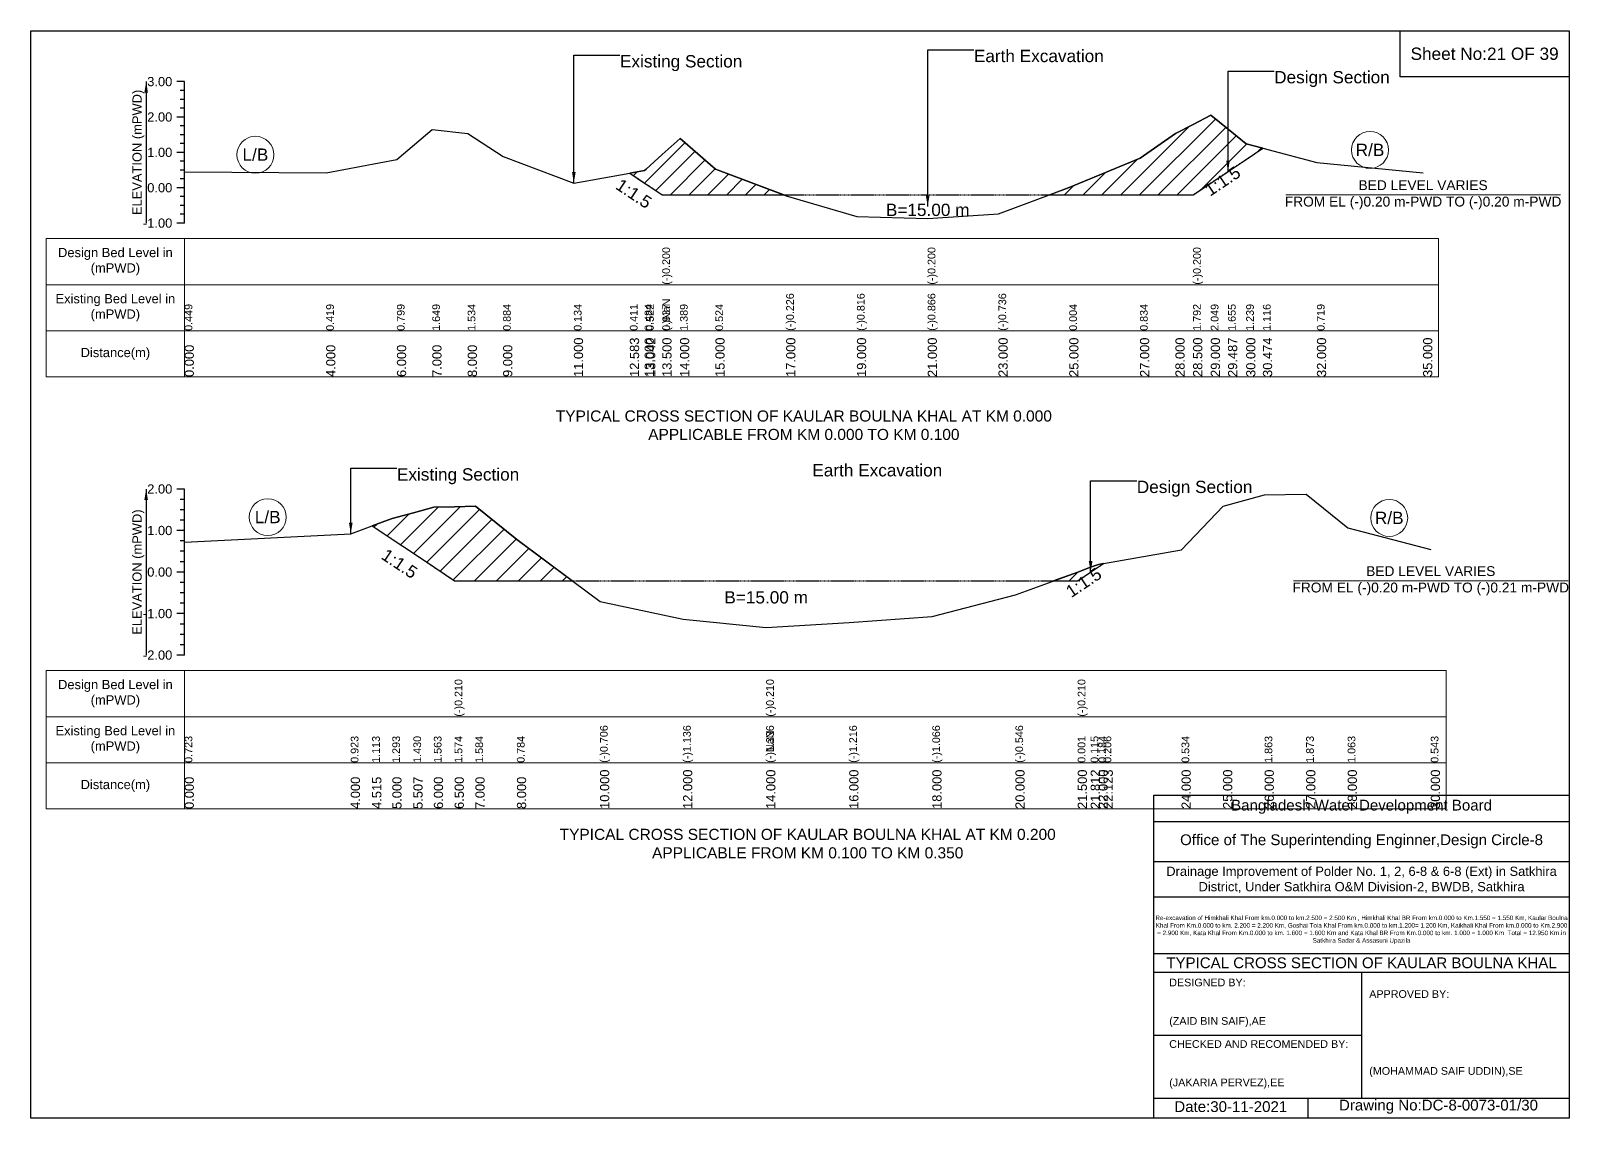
# Model space of a CAD drawing. Header units: inches. Extents: x 93000 to 486000, y -4242 to 0.
# Drawn here: x 300000 to 306000, y -4242 to 0 of the extents above; entities that cross this region are included whole.
import ezdxf

# ---------------------------------------------------------------- set-up
doc = ezdxf.new("R2010")
doc.units = ezdxf.units.IN
doc.header["$LTSCALE"] = 7
doc.header["$MEASUREMENT"] = 0
doc.linetypes.add('DASHED', pattern=[0.75, 0.5, -0.25])
for name, color, linetype, lineweight in [('Cross section Data Border', 7, 'Continuous', 9), ('Cross Section Labels', 7, 'Continuous', 9), ('Design_Bed_Level for Xsection', 7, 'DASHED', 25), ('Existing_Bed_Level for Xsection', 7, 'Continuous', 25), ('Long Section Labels', 7, 'Continuous', 9)]:
    doc.layers.add(name, color=color, linetype=linetype, lineweight=lineweight)
doc.styles.get("Standard").update_dxf_attribs({"font": 'arial.ttf'})
doc.dimstyles.get("Standard").update_dxf_attribs({"dimtxt": 0.18, "dimasz": 0.18, "dimexe": 0.18, "dimexo": 0.0625, "dimgap": 0.09, "dimtad": 0, "dimtih": 1, "dimtoh": 1, "dimdec": 4, "dimzin": 0, "dimdsep": 46, "dimtxsty": 'Standard', "dimcen": 0.09, "dimadec": 0, "dimazin": 0, "dimtfac": 1, "dimtdec": 4, "dimtofl": 0, "dimtmove": 0, "dimatfit": 3, "dimfxl": 1, "dimtolj": 1, "dimtzin": 0, "dimarcsym": 0})

msp = doc.modelspace()

# ---------------------------------------------------------------- hatches: boundary and pattern name
at = {"layer": 'Existing_Bed_Level for Xsection'}
h = msp.add_hatch(dxfattribs=at)
h.set_pattern_fill('ANSI31', color=256, scale=414, style=0)
h.paths.add_polyline_path([(303973.9, -640.1), (304050, -640.1), (304326, -640.1), (304464, -640.1), (304533, -640.1), (304602, -594.1), (304669.2, -549.3), (304740, -502.1), (304805.4, -458.5), (304740, -441.5), (304669.2, -384.2), (304602, -329.7), (304533, -365.3), (304464, -400.8), (304326, -497.4), (304050, -611.9)])
h = msp.add_hatch(dxfattribs=at)
h.set_pattern_fill('ANSI31', color=256, scale=414, style=0)
h.paths.add_polyline_path([(302336.5, -555.8), (302394, -594.1), (302399.8, -597.9), (302463, -640.1), (302532, -640.1), (302670, -640.1), (302936.4, -640.1), (302670, -540.2), (302532, -420.8), (302463, -483.3), (302399.8, -540.5), (302394, -545.7)])
h = msp.add_hatch(dxfattribs=at)
h.set_pattern_fill('ANSI31', color=256, scale=486, style=0)
h.paths.add_polyline_path([(301331.4, -1931.2), (301410, -1983.6), (301492.2, -2038.4), (301572, -2091.6), (301653, -2145.6), (301734, -2145.6), (301896, -2145.6), (302112.1, -2145.6), (301896, -1984.6), (301734, -1855), (301653, -1856.7), (301572, -1858.4), (301492.2, -1879.9), (301410, -1902.1)])
h = msp.add_hatch(dxfattribs=at)
h.set_pattern_fill('ANSI31', color=256, scale=486, style=0)
h.paths.add_polyline_path([(303989.1, -2145.6), (304083, -2145.6), (304133.5, -2111.9), (304164, -2091.6), (304184, -2078.3), (304164, -2081.8), (304133.5, -2092.9), (304083, -2111.3)])

# ---------------------------------------------------------------- linework, layer by layer
for points in [[(300000, 0), (306000, 0), (306000, -4242), (300000, -4242)], [(305340, 0), (306000, 0), (306000, -180), (305340, -180)]]:
    msp.add_lwpolyline(points, close=True)
for points in [[(304380, -4242), (304380, -2982), (306000, -2982)], [(304380, -3084), (306000, -3084)], [(304380, -3240), (306000, -3240)], [(304380, -3378), (306000, -3378)], [(304380, -3600), (306000, -3600)], [(304380, -3672), (306000, -3672)], [(305190, -3672), (305190, -4164)], [(304380, -3918), (305190, -3918)], [(304380, -4164), (306000, -4164)], [(304980, -4164), (304980, -4242)]]:
    msp.add_lwpolyline(points)
at = {"layer": 'Cross section Data Border'}
for points in [[(300060, -810.5), (305490, -810.5), (305490, -1350.5), (300060, -1350.5)], [(300060, -2495.6), (305520, -2495.6), (305520, -3035.6), (300060, -3035.6)]]:
    msp.add_lwpolyline(points, close=True, dxfattribs=at)
for points in [[(300600, -810.5), (300600, -1350.5)], [(300060, -990.5), (305490, -990.5)], [(300060, -1170.5), (305490, -1170.5)], [(300600, -2495.6), (300600, -3035.6)], [(300060, -2675.6), (305520, -2675.6)], [(300060, -2855.6), (305520, -2855.6)]]:
    msp.add_lwpolyline(points, dxfattribs=at)
at = {"layer": 'Cross Section Labels'}
for points in [[(304894.2, -640.1), (305965.8, -640.1)], [(304924.2, -2145.6), (305995.8, -2145.6)]]:
    msp.add_lwpolyline(points, dxfattribs=at)
for centre in [(300876, -483.6), (305223, -465), (300924, -1897.2), (305298, -1900.5)]:
    msp.add_circle(centre, 72, dxfattribs=at)
at = {"layer": 'Design_Bed_Level for Xsection'}
for points in [[(302336.5, -555.8), (302399.8, -597.9), (302463, -640.1), (303498, -640.1), (304533, -640.1), (304669.2, -549.3), (304805.4, -458.5)], [(301331.4, -1931.2), (301492.2, -2038.4), (301653, -2145.6), (302868, -2145.6), (304083, -2145.6), (304133.5, -2111.9), (304184, -2078.3)]]:
    msp.add_lwpolyline(points, dxfattribs=at)
at = {"layer": 'Existing_Bed_Level for Xsection'}
for points in [[(300600, -198.5), (300570, -198.5)], [(300600, -233), (300582, -233)], [(300600, -750.5), (300600, -612.5), (300600, -474.5), (300600, -336.5), (300600, -198.5)], [(300600, -267.5), (300582, -267.5)], [(300600, -336.5), (300570, -336.5)], [(300600, -302), (300582, -302)], [(300600, -550.5), (301152, -554.7), (301428, -502.2), (301566, -384.9), (301704, -400.8), (301842, -490.5), (302118, -594), (302336.5, -555.8), (302394, -545.7), (302399.8, -540.5), (302463, -483.3), (302463, -483.3), (302532, -420.8), (302670, -540.2), (302946, -643.7), (303222, -725.1), (303498, -732), (303498, -732), (303774, -714.1), (304050, -611.9), (304326, -497.4), (304464, -400.8), (304533, -365.3), (304533, -365.3), (304602, -329.7), (304669.2, -384.2), (304740, -441.5), (304805.4, -458.5), (305016, -513.3), (305430, -554.7)], [(300600, -371), (300582, -371)], [(300600, -405.5), (300582, -405.5)], [(300600, -474.5), (300570, -474.5)], [(300600, -440), (300582, -440)], [(300600, -509), (300582, -509)], [(300600, -543.5), (300582, -543.5)], [(300600, -578), (300582, -578)], [(300600, -612.5), (300570, -612.5)], [(300600, -647), (300582, -647)], [(300600, -681.5), (300582, -681.5)], [(300600, -716), (300582, -716)], [(300600, -750.5), (300570, -750.5)], [(300600, -1787.6), (300570, -1787.6)], [(300600, -2435.6), (300600, -2273.6), (300600, -2111.6), (300600, -1949.6), (300600, -1787.6)], [(300600, -1828.1), (300582, -1828.1)], [(300600, -1994.4), (301248, -1962), (301331.4, -1931.2), (301410, -1902.1), (301492.2, -1879.9), (301572, -1858.4), (301653, -1856.7), (301653, -1856.7), (301734, -1855), (301896, -1984.6), (302220, -2225.9), (302544, -2295.6), (302868, -2328), (302868, -2328), (303192, -2308.6), (303516, -2284.3), (303840, -2200), (304083, -2111.3), (304083, -2111.3), (304133.5, -2092.9), (304164, -2081.8), (304184, -2078.3), (304488, -2025.1), (304650, -1855), (304812, -1809.8), (304974, -1808.1), (305136, -1939.4), (305460, -2023.6)], [(300600, -1868.6), (300582, -1868.6)], [(300600, -1909.1), (300582, -1909.1)], [(300600, -1949.6), (300570, -1949.6)], [(300600, -1990.1), (300582, -1990.1)], [(300600, -2030.6), (300582, -2030.6)], [(300600, -2071.1), (300582, -2071.1)], [(300600, -2111.6), (300570, -2111.6)], [(300600, -2152.1), (300582, -2152.1)], [(300600, -2192.6), (300582, -2192.6)], [(300600, -2273.6), (300570, -2273.6)], [(300600, -2233.1), (300582, -2233.1)], [(300600, -2314.1), (300582, -2314.1)], [(300600, -2354.6), (300582, -2354.6)], [(300600, -2395.1), (300582, -2395.1)], [(300600, -2435.6), (300570, -2435.6)]]:
    msp.add_lwpolyline(points, dxfattribs=at)
for points in [[(303973.9, -640.1), (304050, -640.1), (304326, -640.1), (304464, -640.1), (304533, -640.1), (304533, -640.1), (304602, -594.1), (304669.2, -549.3), (304740, -502.1), (304805.4, -458.5), (304740, -441.5), (304669.2, -384.2), (304602, -329.7), (304533, -365.3), (304533, -365.3), (304464, -400.8), (304326, -497.4), (304050, -611.9)], [(302336.5, -555.8), (302394, -594.1), (302399.8, -597.9), (302463, -640.1), (302463, -640.1), (302532, -640.1), (302670, -640.1), (302936.4, -640.1), (302670, -540.2), (302532, -420.8), (302463, -483.3), (302463, -483.3), (302399.8, -540.5), (302394, -545.7)], [(301331.4, -1931.2), (301410, -1983.6), (301492.2, -2038.4), (301572, -2091.6), (301653, -2145.6), (301653, -2145.6), (301734, -2145.6), (301896, -2145.6), (302112.1, -2145.6), (301896, -1984.6), (301734, -1855), (301653, -1856.7), (301653, -1856.7), (301572, -1858.4), (301492.2, -1879.9), (301410, -1902.1)], [(303989.1, -2145.6), (304083, -2145.6), (304083, -2145.6), (304133.5, -2111.9), (304164, -2091.6), (304184, -2078.3), (304184, -2078.3), (304184, -2078.3), (304164, -2081.8), (304133.5, -2092.9), (304083, -2111.3), (304083, -2111.3)]]:
    msp.add_lwpolyline(points, close=True, dxfattribs=at)

# ---------------------------------------------------------------- texts
at = {"attachment_point": 5}
for s, insert, char_height in [('Sheet No:21 OF 39', (305670, -90), 48), ('Bangladesh Water Development Board', (305190, -3027), 42), ('Office of The Superintending Enginner,Design Circle-8', (305190, -3162), 42)]:
    msp.add_mtext(s, dxfattribs=dict(at, insert=insert, char_height=char_height))
for s, insert, char_height, width, attachment_point in [('Drainage Improvement of Polder No. 1, 2, 6-8 & 6-8 (Ext) in Satkhira District, Under Satkhira O&M Division-2, BWDB, Satkhira', (305190, -3312), 36, 1680, 5), ('Re-excavation of Himkhali Khal From km.0.000 to km.2.500 = 2.500 Km , Himkhali Khal BR From km.0.000 to Km.1.550 = 1.550 Km, Kaular Boulna Khal From Km.0.000 to km. 2.200 = 2.200 Km, Goshai Tola Khal From km.0.000 to km.1.200= 1.200 Km, Kaikhali Khal From km.0.000 to Km.2.900 = 2.900 Km, Kata Khal From Km.0.000 to km. 1.600 = 1.600 Km and Kata Khal BR From Km.0.000 to km. 1.000 = 1.000 Km  Total = 12.950 Km.in Satkhira Sadar & Assasuni Upazila', (305190, -3507), 17.611, 1620, 5), ('TYPICAL CROSS SECTION OF KAULAR BOULNA KHAL', (305190, -3636), 42, 1680, 5), ('DESIGNED BY:^J^J^J(ZAID BIN SAIF),AE', (304440, -3792), 30, 840, 4), ('APPROVED BY:^J^J^J^J^J^J(MOHAMMAD SAIF UDDIN),SE', (305220, -3912), 30, 840, 4), ('CHECKED AND RECOMENDED BY:^J^J^J(JAKARIA PERVEZ),EE', (304440, -4032), 30, 840, 4), ('Date:30-11-2021', (304680, -4197), 42, 840, 5), ('Drawing No:DC-8-0073-01/30', (305490, -4197), 42, 1320, 5)]:
    msp.add_mtext(s, dxfattribs=dict(insert=insert, char_height=char_height, width=width, attachment_point=attachment_point))
at = {"layer": 'Cross section Data Border', "char_height": 36, "width": 480, "attachment_point": 5}
for s, insert in [('Design Bed Level in (mPWD)', (300330, -900.5)), ('Existing Bed Level in (mPWD)', (300330, -1080.5)), ('Distance(m)', (300330, -1260.5)), ('Design Bed Level in (mPWD)', (300330, -2585.6)), ('Existing Bed Level in (mPWD)', (300330, -2765.6)), ('Distance(m)', (300330, -2945.6))]:
    msp.add_mtext(s, dxfattribs=dict(at, insert=insert))
at = {"layer": 'Cross Section Labels'}
for s, insert, char_height, attachment_point in [('Existing Section', (302298, -95), 48, 1), ('Earth Excavation', (303678, -74.3), 48, 1), ('Design Section', (304849.2, -157.1), 48, 1), ('L/B', (300876, -483.6), 48, 5), ('R/B', (305223, -465), 48, 5), ('BED LEVEL VARIES ^JFROM EL (-)0.20 m-PWD TO (-)0.20 m-PWD', (305430, -640.1), 38.4, 5), ('B=15.00 m', (303498, -674.6), 48, 2), ('TYPICAL CROSS SECTION OF KAULAR BOULNA KHAL AT KM 0.000^JAPPLICABLE FROM KM 0.000 TO KM 0.100', (303015, -1539), 43.2, 5), ('Existing Section', (301428, -1706.6), 48, 1), ('Earth Excavation', (303048, -1690.4), 48, 1), ('Design Section', (304313.5, -1755.2), 48, 1), ('L/B', (300924, -1897.2), 48, 5), ('R/B', (305298, -1900.5), 48, 5), ('BED LEVEL VARIES ^JFROM EL (-)0.20 m-PWD TO (-)0.21 m-PWD', (305460, -2145.6), 38.4, 5), ('B=15.00 m', (302868, -2186.1), 48, 2), ('TYPICAL CROSS SECTION OF KAULAR BOULNA KHAL AT KM 0.200^JAPPLICABLE FROM KM 0.100 TO KM 0.350', (303030, -3171), 43.2, 5)]:
    msp.add_mtext(s, dxfattribs=dict(at, insert=insert, char_height=char_height, attachment_point=attachment_point))
at = {"layer": 'Cross Section Labels', "char_height": 48, "attachment_point": 2}
for insert, rotation in [((304634.7, -566.5), 33.69007), ((302365.3, -615.2), 326.30993), ((301451.7, -2058.6), 326.30993), ((304093, -2132.2), 33.69007)]:
    msp.add_mtext('1:1.5', dxfattribs=dict(at, insert=insert, rotation=rotation))
at = {"layer": 'Existing_Bed_Level for Xsection', "char_height": 36, "attachment_point": 6}
for s, insert in [('3.00', (300552, -198.5)), ('2.00', (300552, -336.5)), ('1.00', (300552, -474.5)), ('0.00', (300552, -612.5)), ('-1.00', (300552, -750.5)), ('2.00', (300552, -1787.6)), ('1.00', (300552, -1949.6)), ('0.00', (300552, -2111.6)), ('-1.00', (300552, -2273.6)), ('-2.00', (300552, -2435.6))]:
    msp.add_mtext(s, dxfattribs=dict(at, insert=insert))
at = {"layer": 'Existing_Bed_Level for Xsection', "char_height": 36, "attachment_point": 5, "rotation": 90}
for insert in [(300420, -474.5), (300420, -2111.6)]:
    msp.add_mtext('ELEVATION (mPWD)', dxfattribs=dict(at, insert=insert))
at = {"layer": 'Long Section Labels', "attachment_point": 1, "rotation": 90}
for s, insert, char_height in [('(-)0.200', (302463, -990.5), 30), ('(-)0.200', (303498, -990.5), 30), ('(-)0.200', (304533, -990.5), 30), ('0.449', (300600, -1170.5), 30), ('0.419', (301152, -1170.5), 30), ('0.419', (301152, -1170.5), 30), ('0.799', (301428, -1170.5), 30), ('1.649', (301566, -1170.5), 30), ('1.534', (301704, -1170.5), 30), ('1.534', (301704, -1170.5), 30), ('0.884', (301842, -1170.5), 30), ('0.134', (302118, -1170.5), 30), ('0.411', (302336.5, -1170.5), 30), ('0.484', (302394, -1170.5), 30), ('0.522', (302399.8, -1170.5), 30), ('(-)NaN', (302463, -1170.5), 30), ('(-)NaN', (302463, -1170.5), 30), ('0.937', (302463, -1170.5), 30), ('0.937', (302463, -1170.5), 30), ('1.389', (302532, -1170.5), 30), ('0.524', (302670, -1170.5), 30), ('(-)0.226', (302946, -1170.5), 30), ('(-)0.816', (303222, -1170.5), 30), ('(-)0.866', (303498, -1170.5), 30), ('(-)0.866', (303498, -1170.5), 30), ('(-)0.866', (303498, -1170.5), 30), ('(-)0.736', (303774, -1170.5), 30), ('0.004', (304050, -1170.5), 30), ('0.834', (304326, -1170.5), 30), ('1.792', (304533, -1170.5), 30), ('1.792', (304533, -1170.5), 30), ('2.049', (304602, -1170.5), 30), ('1.655', (304669.2, -1170.5), 30), ('1.239', (304740, -1170.5), 30), ('1.116', (304805.4, -1170.5), 30), ('0.719', (305016, -1170.5), 30), ('11.000', (302118, -1350.5), 36), ('12.583', (302336.5, -1350.5), 36), ('13.000', (302394, -1350.5), 36), ('13.042', (302399.8, -1350.5), 36), ('13.500', (302463, -1350.5), 36), ('13.500', (302463, -1350.5), 36), ('13.500', (302463, -1350.5), 36), ('14.000', (302532, -1350.5), 36), ('15.000', (302670, -1350.5), 36), ('17.000', (302946, -1350.5), 36), ('19.000', (303222, -1350.5), 36), ('21.000', (303498, -1350.5), 36), ('21.000', (303498, -1350.5), 36), ('21.000', (303498, -1350.5), 36), ('23.000', (303774, -1350.5), 36), ('25.000', (304050, -1350.5), 36), ('27.000', (304326, -1350.5), 36), ('28.000', (304464, -1350.5), 36), ('28.500', (304533, -1350.5), 36), ('28.500', (304533, -1350.5), 36), ('28.500', (304533, -1350.5), 36), ('29.000', (304602, -1350.5), 36), ('29.487', (304669.2, -1350.5), 36), ('30.000', (304740, -1350.5), 36), ('30.474', (304805.4, -1350.5), 36), ('32.000', (305016, -1350.5), 36), ('35.000', (305430, -1350.5), 36), ('0.000', (300600, -1350.5), 36), ('4.000', (301152, -1350.5), 36), ('6.000', (301428, -1350.5), 36), ('7.000', (301566, -1350.5), 36), ('8.000', (301704, -1350.5), 36), ('9.000', (301842, -1350.5), 36), ('(-)0.210', (301653, -2675.6), 30), ('(-)0.210', (302868, -2675.6), 30), ('(-)0.210', (304083, -2675.6), 30), ('0.723', (300600, -2855.6), 30), ('0.923', (301248, -2855.6), 30), ('1.113', (301331.4, -2855.6), 30), ('1.293', (301410, -2855.6), 30), ('1.430', (301492.2, -2855.6), 30), ('1.563', (301572, -2855.6), 30), ('1.574', (301653, -2855.6), 30), ('1.574', (301653, -2855.6), 30), ('1.574', (301653, -2855.6), 30), ('1.584', (301734, -2855.6), 30), ('1.584', (301734, -2855.6), 30), ('0.784', (301896, -2855.6), 30), ('(-)0.706', (302220, -2855.6), 30), ('(-)1.136', (302544, -2855.6), 30), ('(-)1.336', (302868, -2855.6), 30), ('(-)1.336', (302868, -2855.6), 30), ('(-)NaN', (302868, -2855.6), 30), ('(-)NaN', (302868, -2855.6), 30), ('(-)1.216', (303192, -2855.6), 30), ('(-)1.066', (303516, -2855.6), 30), ('(-)0.546', (303840, -2855.6), 30), ('0.001', (304083, -2855.6), 30), ('0.001', (304083, -2855.6), 30), ('0.115', (304133.5, -2855.6), 30), ('0.184', (304164, -2855.6), 30), ('0.206', (304184, -2855.6), 30), ('0.534', (304488, -2855.6), 30), ('1.863', (304812, -2855.6), 30), ('1.873', (304974, -2855.6), 30), ('1.063', (305136, -2855.6), 30), ('0.543', (305460, -2855.6), 30), ('0.000', (300600, -3035.6), 36), ('4.000', (301248, -3035.6), 36), ('4.515', (301331.4, -3035.6), 36), ('5.000', (301410, -3035.6), 36), ('5.507', (301492.2, -3035.6), 36), ('6.000', (301572, -3035.6), 36), ('6.500', (301653, -3035.6), 36), ('6.500', (301653, -3035.6), 36), ('6.500', (301653, -3035.6), 36), ('7.000', (301734, -3035.6), 36), ('8.000', (301896, -3035.6), 36), ('10.000', (302220, -3035.6), 36), ('12.000', (302544, -3035.6), 36), ('14.000', (302868, -3035.6), 36), ('14.000', (302868, -3035.6), 36), ('14.000', (302868, -3035.6), 36), ('16.000', (303192, -3035.6), 36), ('18.000', (303516, -3035.6), 36), ('20.000', (303840, -3035.6), 36), ('21.500', (304083, -3035.6), 36), ('21.500', (304083, -3035.6), 36), ('21.500', (304083, -3035.6), 36), ('21.812', (304133.5, -3035.6), 36), ('22.000', (304164, -3035.6), 36), ('22.123', (304184, -3035.6), 36), ('24.000', (304488, -3035.6), 36), ('25.000', (304650, -3035.6), 36), ('26.000', (304812, -3035.6), 36), ('27.000', (304974, -3035.6), 36), ('28.000', (305136, -3035.6), 36), ('30.000', (305460, -3035.6), 36)]:
    msp.add_mtext(s, dxfattribs=dict(at, insert=insert, char_height=char_height))

# ---------------------------------------------------------------- leaders
at = {"layer": 'Cross Section Labels', "annotation_type": 0, "has_hookline": 1, "hookline_direction": 0}
for points, text_width in [([(302118, -594), (302118, -95), (302297.9, -95)], 467.2), ([(303498, -686), (303498, -74.3), (303677.9, -74.3)], 497), ([(304669.2, -549.3), (304669.2, -157.1), (304849.1, -157.1)], 441.2), ([(301248, -1962), (301248, -1706.6), (301427.9, -1706.6)], 467.2), ([(304133.5, -2111.9), (304133.5, -1755.2), (304313.4, -1755.2)], 441.2)]:
    msp.add_leader(points, dimstyle='Standard', override={"dimasz": 43.2}, dxfattribs=dict(at, text_width=text_width))
at = {"layer": 'Existing_Bed_Level for Xsection'}
for points in [[(300450, -198.5), (300450, -750.5)], [(300450, -1787.6), (300450, -2435.6)]]:
    msp.add_leader(points, dimstyle='Standard', override={"dimasz": 43.2}, dxfattribs=at)

doc.saveas('drawing.dxf')
